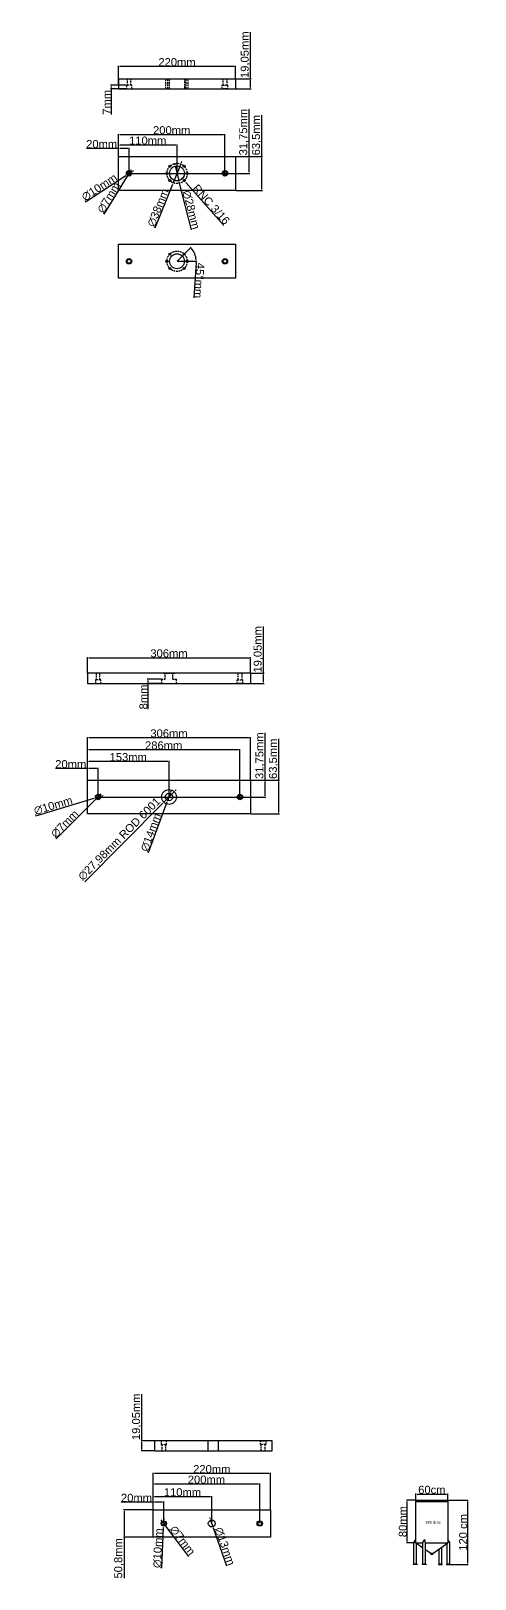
# Model space of a CAD drawing. Header units: centimetres. Extents: x -4347 to 28631, y 41590 to 109107.
# Drawn here: x 27798 to 28631, y 50974 to 53877 of the extents above; entities that cross this region are included whole.
import ezdxf

# ---------------------------------------------------------------- set-up
doc = ezdxf.new("R2010")
doc.units = ezdxf.units.CM
doc.header["$LTSCALE"] = 0.5
doc.linetypes.add('DASHED2', pattern=[9.525, 6.35, -3.175])
doc.styles.get("Standard").update_dxf_attribs({"font": 'arial.ttf'})
doc.dimstyles.new('ISO-25', dxfattribs={"dimtxt": 15, "dimasz": 2.5, "dimexe": 1.25, "dimexo": 0.625, "dimtad": 1, "dimtxsty": 'Standard', "dimcen": 2.5, "dimclrd": 1, "dimclre": 1, "dimadec": 0, "dimazin": 0, "dimtfac": 1, "dimtmove": 0, "dimatfit": 3, "dimfxl": 1, "dimarcsym": 0})

# ---------------------------------------------------------------- blocks, each defined once
blk = doc.blocks.new('*D299')
at = {"color": 1, "lineweight": -2, "transparency": 16777216}
for p, q in [((27961.8, 53787.8), (27961.8, 53811.1)), ((28179.3, 53809.8), (27964.3, 53809.8)), ((28181.8, 53787.8), (28181.8, 53811.1))]:
    blk.add_line(p, q, dxfattribs=at)
at = {"color": 1, "transparency": 16777216}
for points in [[(27964.3, 53810.2), (27964.3, 53809.4), (27961.8, 53809.8)], [(28179.3, 53810.2), (28179.3, 53809.4), (28181.8, 53809.8)]]:
    blk.add_solid(points, dxfattribs=at)
at = {"layer": 'Defpoints', "color": 0, "transparency": 16777216}
for p in [(27961.8, 53809.8), (27961.8, 53787.1), (28181.8, 53787.1)]:
    blk.add_point(p, dxfattribs=at)
at = {"color": 0, "transparency": 16777216, "insert": (28071.8, 53818.1), "char_height": 15, "attachment_point": 5}
blk.add_mtext('220mm', dxfattribs=at)
blk = doc.blocks.new('*D300')
at = {"color": 1, "lineweight": -2, "transparency": 16777216}
for p, q in [((28209.8, 53787.1), (28209.8, 53874.6)), ((28182.4, 53787.1), (28211, 53787.1)), ((28209.8, 53770.6), (28209.8, 53784.6)), ((28182.4, 53768.1), (28211, 53768.1))]:
    blk.add_line(p, q, dxfattribs=at)
at = {"color": 1, "transparency": 16777216}
for points in [[(28209.4, 53784.6), (28210.2, 53784.6), (28209.8, 53787.1)], [(28209.4, 53770.6), (28210.2, 53770.6), (28209.8, 53768.1)]]:
    blk.add_solid(points, dxfattribs=at)
at = {"layer": 'Defpoints', "color": 0, "transparency": 16777216}
for p in [(28181.8, 53787.1), (28209.8, 53787.1), (28181.8, 53768.1)]:
    blk.add_point(p, dxfattribs=at)
at = {"color": 0, "transparency": 16777216, "insert": (28200.1, 53832.1), "char_height": 15, "attachment_point": 5, "rotation": 90}
blk.add_mtext('19,05mm', dxfattribs=at)
blk = doc.blocks.new('*D301')
at = {"color": 1, "lineweight": -2, "transparency": 16777216}
for p, q in [((27976.2, 53775.1), (27947, 53775.1)), ((27976.2, 53768.1), (27947, 53768.1)), ((27948.3, 53772.6), (27948.3, 53770.6)), ((27948.3, 53768.1), (27948.3, 53720.1))]:
    blk.add_line(p, q, dxfattribs=at)
at = {"color": 1, "transparency": 16777216}
for points in [[(27947.8, 53772.6), (27948.7, 53772.6), (27948.3, 53775.1)], [(27947.8, 53770.6), (27948.7, 53770.6), (27948.3, 53768.1)]]:
    blk.add_solid(points, dxfattribs=at)
at = {"layer": 'Defpoints', "color": 0, "transparency": 16777216}
for p in [(27948.3, 53768.1), (27976.8, 53775.1), (27976.8, 53768.1)]:
    blk.add_point(p, dxfattribs=at)
at = {"color": 0, "transparency": 16777216, "insert": (27940.1, 53742.8), "char_height": 15, "attachment_point": 5, "rotation": 90}
blk.add_mtext('7mm', dxfattribs=at)
blk = doc.blocks.new('*D302')
at = {"color": 1, "lineweight": -2, "transparency": 16777216}
for p, q in [((27961.8, 53656.3), (27901.8, 53656.3)), ((27961.8, 53641.9), (27961.8, 53657.5)), ((27979.3, 53656.3), (27964.3, 53656.3)), ((27981.8, 53610.2), (27981.8, 53657.5))]:
    blk.add_line(p, q, dxfattribs=at)
at = {"color": 1, "transparency": 16777216}
for points in [[(27964.3, 53656.7), (27964.3, 53655.8), (27961.8, 53656.3)], [(27979.3, 53656.7), (27979.3, 53655.8), (27981.8, 53656.3)]]:
    blk.add_solid(points, dxfattribs=at)
at = {"layer": 'Defpoints', "color": 0, "transparency": 16777216}
for p in [(27961.8, 53656.3), (27961.8, 53641.3), (27981.8, 53609.5)]:
    blk.add_point(p, dxfattribs=at)
at = {"color": 0, "transparency": 16777216, "insert": (27930.5, 53664.5), "char_height": 15, "attachment_point": 5}
blk.add_mtext('20mm', dxfattribs=at)
blk = doc.blocks.new('*D303')
at = {"color": 1, "lineweight": -2, "transparency": 16777216}
for p, q in [((27961.8, 53641.9), (27961.8, 53664)), ((28069.3, 53662.8), (27964.3, 53662.8)), ((28071.8, 53610.2), (28071.8, 53664))]:
    blk.add_line(p, q, dxfattribs=at)
at = {"color": 1, "transparency": 16777216}
for points in [[(27964.3, 53663.2), (27964.3, 53662.4), (27961.8, 53662.8)], [(28069.3, 53663.2), (28069.3, 53662.4), (28071.8, 53662.8)]]:
    blk.add_solid(points, dxfattribs=at)
at = {"layer": 'Defpoints', "color": 0, "transparency": 16777216}
for p in [(27961.8, 53662.8), (27961.8, 53641.3), (28071.8, 53609.5)]:
    blk.add_point(p, dxfattribs=at)
at = {"color": 0, "transparency": 16777216, "insert": (28016.8, 53671.1), "char_height": 15, "attachment_point": 5}
blk.add_mtext('110mm', dxfattribs=at)
blk = doc.blocks.new('*D304')
at = {"color": 1, "lineweight": -2, "transparency": 16777216}
for p, q in [((27961.8, 53641.9), (27961.8, 53683.4)), ((28159.3, 53682.2), (27964.3, 53682.2)), ((28161.8, 53610.2), (28161.8, 53683.4))]:
    blk.add_line(p, q, dxfattribs=at)
at = {"color": 1, "transparency": 16777216}
for points in [[(27964.3, 53682.6), (27964.3, 53681.8), (27961.8, 53682.2)], [(28159.3, 53682.6), (28159.3, 53681.8), (28161.8, 53682.2)]]:
    blk.add_solid(points, dxfattribs=at)
at = {"layer": 'Defpoints', "color": 0, "transparency": 16777216}
for p in [(27961.8, 53682.2), (27961.8, 53641.3), (28161.8, 53609.5)]:
    blk.add_point(p, dxfattribs=at)
at = {"color": 0, "transparency": 16777216, "insert": (28061.8, 53690.5), "char_height": 15, "attachment_point": 5}
blk.add_mtext('200mm', dxfattribs=at)
blk = doc.blocks.new('*D305')
at = {"color": 1, "lineweight": -2, "transparency": 16777216}
for p, q in [((28206.9, 53641.3), (28206.9, 53730.2)), ((28182.4, 53641.3), (28208.2, 53641.3)), ((28206.9, 53612), (28206.9, 53638.8)), ((27982.4, 53609.5), (28208.2, 53609.5))]:
    blk.add_line(p, q, dxfattribs=at)
at = {"color": 1, "transparency": 16777216}
for points in [[(28206.5, 53638.8), (28207.3, 53638.8), (28206.9, 53641.3)], [(28206.5, 53612), (28207.3, 53612), (28206.9, 53609.5)]]:
    blk.add_solid(points, dxfattribs=at)
at = {"layer": 'Defpoints', "color": 0, "transparency": 16777216}
for p in [(28181.8, 53641.3), (28206.9, 53641.3), (27981.8, 53609.5)]:
    blk.add_point(p, dxfattribs=at)
at = {"color": 0, "transparency": 16777216, "insert": (28197.3, 53687), "char_height": 15, "attachment_point": 5, "rotation": 90}
blk.add_mtext('31,75mm', dxfattribs=at)
blk = doc.blocks.new('*D306')
at = {"color": 1, "lineweight": -2, "transparency": 16777216}
for p, q in [((28230.9, 53641.3), (28230.9, 53718.6)), ((28182.4, 53641.3), (28232.2, 53641.3)), ((28230.9, 53580.3), (28230.9, 53638.8)), ((28182.4, 53577.8), (28232.2, 53577.8))]:
    blk.add_line(p, q, dxfattribs=at)
at = {"color": 1, "transparency": 16777216}
for points in [[(28230.5, 53638.8), (28231.3, 53638.8), (28230.9, 53641.3)], [(28230.5, 53580.3), (28231.3, 53580.3), (28230.9, 53577.8)]]:
    blk.add_solid(points, dxfattribs=at)
at = {"layer": 'Defpoints', "color": 0, "transparency": 16777216}
for p in [(28181.8, 53641.3), (28230.9, 53641.3), (28181.8, 53577.8)]:
    blk.add_point(p, dxfattribs=at)
at = {"color": 0, "transparency": 16777216, "insert": (28221.3, 53681.2), "char_height": 15, "attachment_point": 5, "rotation": 90}
blk.add_mtext('63,5mm', dxfattribs=at)
blk = doc.blocks.new('*D307')
at = {"color": 1, "lineweight": -2, "transparency": 16777216}
for p, q in [((27900.1, 53556), (27975.5, 53605.4)), ((27986, 53612.3), (27977.6, 53606.8)), ((27988.1, 53613.6), (27990.2, 53615))]:
    blk.add_line(p, q, dxfattribs=at)
at = {"color": 1, "transparency": 16777216}
for points in [[(27975.3, 53605.8), (27975.8, 53605.1), (27977.6, 53606.8)], [(27987.8, 53614), (27988.3, 53613.3), (27986, 53612.3)]]:
    blk.add_solid(points, dxfattribs=at)
at = {"layer": 'Defpoints', "color": 0, "transparency": 16777216}
for p in [(27977.6, 53606.8), (27986, 53612.3)]:
    blk.add_point(p, dxfattribs=at)
at = {"color": 0, "transparency": 16777216, "insert": (27926.1, 53583.5), "char_height": 15, "attachment_point": 5, "rotation": 33.209}
blk.add_mtext('∅10mm', dxfattribs=at)
blk = doc.blocks.new('*D308')
at = {"color": 1, "lineweight": -2, "transparency": 16777216}
for p, q in [((27935.1, 53533.3), (27978.7, 53604.4)), ((27983.6, 53612.5), (27980, 53606.6)), ((27984.9, 53614.7), (27986.2, 53616.8))]:
    blk.add_line(p, q, dxfattribs=at)
at = {"color": 1, "transparency": 16777216}
for points in [[(27978.3, 53604.6), (27979, 53604.2), (27980, 53606.6)], [(27984.6, 53614.9), (27985.3, 53614.4), (27983.6, 53612.5)]]:
    blk.add_solid(points, dxfattribs=at)
at = {"layer": 'Defpoints', "color": 0, "transparency": 16777216}
for p in [(27980, 53606.6), (27983.6, 53612.5)]:
    blk.add_point(p, dxfattribs=at)
at = {"color": 0, "transparency": 16777216, "insert": (27943.9, 53564.3), "char_height": 15, "attachment_point": 5, "rotation": 58.5088}
blk.add_mtext('∅7mm', dxfattribs=at)
blk = doc.blocks.new('*D309')
at = {"color": 1, "lineweight": -2, "transparency": 16777216}
for p, q in [((28067.7, 53625.5), (28067, 53627.9)), ((28068.3, 53623.1), (28075.3, 53596)), ((28099.2, 53503.6), (28075.9, 53593.6))]:
    blk.add_line(p, q, dxfattribs=at)
at = {"color": 1, "transparency": 16777216}
for points in [[(28068.1, 53625.6), (28067.3, 53625.4), (28068.3, 53623.1)], [(28076.3, 53593.7), (28075.5, 53593.5), (28075.3, 53596)]]:
    blk.add_solid(points, dxfattribs=at)
at = {"layer": 'Defpoints', "color": 0, "transparency": 16777216}
for p in [(28068.3, 53623.1), (28075.3, 53596)]:
    blk.add_point(p, dxfattribs=at)
at = {"color": 0, "transparency": 16777216, "insert": (28098.4, 53541.4), "char_height": 15, "attachment_point": 5, "rotation": 284.5217}
blk.add_mtext('∅28mm', dxfattribs=at)
blk = doc.blocks.new('*D310')
at = {"color": 1, "lineweight": -2, "transparency": 16777216}
for p, q in [((28079.9, 53629.5), (28080.8, 53631.8)), ((28078.9, 53627.1), (28064.7, 53591.9)), ((28030.6, 53507.7), (28063.7, 53589.6))]:
    blk.add_line(p, q, dxfattribs=at)
at = {"color": 1, "transparency": 16777216}
for points in [[(28079.5, 53629.6), (28080.3, 53629.3), (28078.9, 53627.1)], [(28063.3, 53589.8), (28064.1, 53589.5), (28064.7, 53591.9)]]:
    blk.add_solid(points, dxfattribs=at)
at = {"layer": 'Defpoints', "color": 0, "transparency": 16777216}
for p in [(28078.9, 53627.1), (28064.7, 53591.9)]:
    blk.add_point(p, dxfattribs=at)
at = {"color": 0, "transparency": 16777216, "insert": (28036.3, 53545), "char_height": 15, "attachment_point": 5, "rotation": 67.965}
blk.add_mtext('∅38mm', dxfattribs=at)
blk = doc.blocks.new('*D311')
at = {"color": 1, "lineweight": -2, "transparency": 16777216}
for p, q in [((28082.2, 53599.5), (28080.6, 53601.3)), ((28083.9, 53597.6), (28086.6, 53594.6)), ((28159.8, 53511.9), (28088.2, 53592.7))]:
    blk.add_line(p, q, dxfattribs=at)
at = {"color": 1, "transparency": 16777216}
for points in [[(28082.6, 53599.7), (28081.9, 53599.2), (28083.9, 53597.6)], [(28088.5, 53593), (28087.9, 53592.5), (28086.6, 53594.6)]]:
    blk.add_solid(points, dxfattribs=at)
at = {"layer": 'Defpoints', "color": 0, "transparency": 16777216}
for p in [(28083.9, 53597.6), (28086.6, 53594.6)]:
    blk.add_point(p, dxfattribs=at)
at = {"color": 0, "transparency": 16777216, "insert": (28136, 53551.4), "char_height": 15, "attachment_point": 5, "rotation": 311.5565}
blk.add_mtext('RNC 3/16', dxfattribs=at)
blk = doc.blocks.new('*D312')
at = {"color": 1, "lineweight": -2, "transparency": 16777216}
for p, q in [((28085.7, 53458.7), (28098.1, 53471.2)), ((28091.4, 53444.9), (28109, 53444.9)), ((28107.7, 53442.4), (28103.1, 53376.3))]:
    blk.add_line(p, q, dxfattribs=at)
for start, end in [(3.981, 41.019), (356.019, 360)]:
    blk.add_arc((28071.8, 53444.9), 36, start, end, dxfattribs=at)
at = {"color": 1, "transparency": 16777216}
for points in [[(28098.6, 53468.2), (28099.3, 53468.8), (28097.2, 53470.3)], [(28108.1, 53447.4), (28107.3, 53447.4), (28107.8, 53444.9)]]:
    blk.add_solid(points, dxfattribs=at)
at = {"layer": 'Defpoints', "color": 0, "transparency": 16777216}
for p in [(28085.2, 53458.3), (28103, 53462.9), (28071.8, 53444.9), (28071.8, 53444.9), (28090.8, 53444.9)]:
    blk.add_point(p, dxfattribs=at)
at = {"color": 0, "transparency": 16777216, "insert": (28113.6, 53408.8), "char_height": 15, "attachment_point": 5, "rotation": 266.019}
blk.add_mtext('45°mm', dxfattribs=at)
blk = doc.blocks.new('*D313')
at = {"color": 1, "lineweight": -2, "transparency": 16777216}
for p, q in [((27903.8, 52673), (27903.8, 52702.8)), ((27906.3, 52701.5), (28207.3, 52701.5)), ((28209.8, 52673), (28209.8, 52702.8))]:
    blk.add_line(p, q, dxfattribs=at)
at = {"color": 1, "transparency": 16777216}
for points in [[(27906.3, 52701.9), (27906.3, 52701.1), (27903.8, 52701.5)], [(28207.3, 52701.9), (28207.3, 52701.1), (28209.8, 52701.5)]]:
    blk.add_solid(points, dxfattribs=at)
at = {"layer": 'Defpoints', "color": 0, "transparency": 16777216}
for p in [(28209.8, 52701.5), (27903.8, 52672.4), (28209.8, 52672.4)]:
    blk.add_point(p, dxfattribs=at)
at = {"color": 0, "transparency": 16777216, "insert": (28056.8, 52709.8), "char_height": 15, "attachment_point": 5}
blk.add_mtext('306mm', dxfattribs=at)
blk = doc.blocks.new('*D314')
at = {"color": 1, "lineweight": -2, "transparency": 16777216}
for p, q in [((28234.1, 52672.4), (28234.1, 52759.9)), ((28210.4, 52672.4), (28235.3, 52672.4)), ((28210.4, 52653.3), (28235.3, 52653.3)), ((28234.1, 52655.8), (28234.1, 52669.9))]:
    blk.add_line(p, q, dxfattribs=at)
at = {"color": 1, "transparency": 16777216}
for points in [[(28233.7, 52669.9), (28234.5, 52669.9), (28234.1, 52672.4)], [(28233.7, 52655.8), (28234.5, 52655.8), (28234.1, 52653.3)]]:
    blk.add_solid(points, dxfattribs=at)
at = {"layer": 'Defpoints', "color": 0, "transparency": 16777216}
for p in [(28209.8, 52672.4), (28209.8, 52653.3), (28234.1, 52672.4)]:
    blk.add_point(p, dxfattribs=at)
at = {"color": 0, "transparency": 16777216, "insert": (28224.4, 52717.4), "char_height": 15, "attachment_point": 5, "rotation": 90}
blk.add_mtext('19,05mm', dxfattribs=at)
blk = doc.blocks.new('*D315')
at = {"color": 1, "lineweight": -2, "transparency": 16777216}
for p, q in [((27903.8, 52493.8), (27843.8, 52493.8)), ((27903.8, 52472.9), (27903.8, 52495.1)), ((27921.3, 52493.8), (27906.3, 52493.8)), ((27923.8, 52441.2), (27923.8, 52495.1))]:
    blk.add_line(p, q, dxfattribs=at)
at = {"color": 1, "transparency": 16777216}
for points in [[(27906.3, 52494.3), (27906.3, 52493.4), (27903.8, 52493.8)], [(27921.3, 52494.3), (27921.3, 52493.4), (27923.8, 52493.8)]]:
    blk.add_solid(points, dxfattribs=at)
at = {"layer": 'Defpoints', "color": 0, "transparency": 16777216}
for p in [(27903.8, 52493.8), (27903.8, 52472.3), (27923.8, 52440.5)]:
    blk.add_point(p, dxfattribs=at)
at = {"color": 0, "transparency": 16777216, "insert": (27872.5, 52502.1), "char_height": 15, "attachment_point": 5}
blk.add_mtext('20mm', dxfattribs=at)
blk = doc.blocks.new('*D316')
at = {"color": 1, "lineweight": -2, "transparency": 16777216}
for p, q in [((27903.8, 52472.9), (27903.8, 52508.3)), ((28054.3, 52507), (27906.3, 52507)), ((28056.8, 52441.2), (28056.8, 52508.3))]:
    blk.add_line(p, q, dxfattribs=at)
at = {"color": 1, "transparency": 16777216}
for points in [[(27906.3, 52507.4), (27906.3, 52506.6), (27903.8, 52507)], [(28054.3, 52507.4), (28054.3, 52506.6), (28056.8, 52507)]]:
    blk.add_solid(points, dxfattribs=at)
at = {"layer": 'Defpoints', "color": 0, "transparency": 16777216}
for p in [(27903.8, 52507), (27903.8, 52472.3), (28056.8, 52440.5)]:
    blk.add_point(p, dxfattribs=at)
at = {"color": 0, "transparency": 16777216, "insert": (27980.3, 52515.3), "char_height": 15, "attachment_point": 5}
blk.add_mtext('153mm', dxfattribs=at)
blk = doc.blocks.new('*D317')
at = {"color": 1, "lineweight": -2, "transparency": 16777216}
for p, q in [((27903.8, 52472.9), (27903.8, 52530.2)), ((28187.3, 52528.9), (27906.3, 52528.9)), ((28189.8, 52441.2), (28189.8, 52530.2))]:
    blk.add_line(p, q, dxfattribs=at)
at = {"color": 1, "transparency": 16777216}
for points in [[(27906.3, 52529.4), (27906.3, 52528.5), (27903.8, 52528.9)], [(28187.3, 52529.4), (28187.3, 52528.5), (28189.8, 52528.9)]]:
    blk.add_solid(points, dxfattribs=at)
at = {"layer": 'Defpoints', "color": 0, "transparency": 16777216}
for p in [(27903.8, 52528.9), (27903.8, 52472.3), (28189.8, 52440.5)]:
    blk.add_point(p, dxfattribs=at)
at = {"color": 0, "transparency": 16777216, "insert": (28046.8, 52537.2), "char_height": 15, "attachment_point": 5}
blk.add_mtext('286mm', dxfattribs=at)
blk = doc.blocks.new('*D318')
at = {"color": 1, "lineweight": -2, "transparency": 16777216}
for p, q in [((27903.8, 52472.9), (27903.8, 52552.6)), ((28207.3, 52551.4), (27906.3, 52551.4)), ((28209.8, 52472.9), (28209.8, 52552.6))]:
    blk.add_line(p, q, dxfattribs=at)
at = {"color": 1, "transparency": 16777216}
for points in [[(27906.3, 52551.8), (27906.3, 52551), (27903.8, 52551.4)], [(28207.3, 52551.8), (28207.3, 52551), (28209.8, 52551.4)]]:
    blk.add_solid(points, dxfattribs=at)
at = {"layer": 'Defpoints', "color": 0, "transparency": 16777216}
for p in [(27903.8, 52551.4), (27903.8, 52472.3), (28209.8, 52472.3)]:
    blk.add_point(p, dxfattribs=at)
at = {"color": 0, "transparency": 16777216, "insert": (28056.8, 52559.7), "char_height": 15, "attachment_point": 5}
blk.add_mtext('306mm', dxfattribs=at)
blk = doc.blocks.new('*D319')
at = {"color": 1, "lineweight": -2, "transparency": 16777216}
for p, q in [((28237.4, 52472.3), (28237.4, 52561.1)), ((28210.4, 52472.3), (28238.6, 52472.3)), ((28237.4, 52443), (28237.4, 52469.8)), ((27924.4, 52440.5), (28238.6, 52440.5))]:
    blk.add_line(p, q, dxfattribs=at)
at = {"color": 1, "transparency": 16777216}
for points in [[(28237, 52469.8), (28237.8, 52469.8), (28237.4, 52472.3)], [(28237, 52443), (28237.8, 52443), (28237.4, 52440.5)]]:
    blk.add_solid(points, dxfattribs=at)
at = {"layer": 'Defpoints', "color": 0, "transparency": 16777216}
for p in [(28209.8, 52472.3), (28237.4, 52472.3), (27923.8, 52440.5)]:
    blk.add_point(p, dxfattribs=at)
at = {"color": 0, "transparency": 16777216, "insert": (28227.7, 52518), "char_height": 15, "attachment_point": 5, "rotation": 90}
blk.add_mtext('31,75mm', dxfattribs=at)
blk = doc.blocks.new('*D320')
at = {"color": 1, "lineweight": -2, "transparency": 16777216}
for p, q in [((28262.8, 52472.3), (28262.8, 52549.6)), ((28210.4, 52472.3), (28264, 52472.3)), ((28262.8, 52411.3), (28262.8, 52469.8)), ((28210.4, 52408.8), (28264, 52408.8))]:
    blk.add_line(p, q, dxfattribs=at)
at = {"color": 1, "transparency": 16777216}
for points in [[(28262.4, 52469.8), (28263.2, 52469.8), (28262.8, 52472.3)], [(28262.4, 52411.3), (28263.2, 52411.3), (28262.8, 52408.8)]]:
    blk.add_solid(points, dxfattribs=at)
at = {"layer": 'Defpoints', "color": 0, "transparency": 16777216}
for p in [(28209.8, 52472.3), (28262.8, 52472.3), (28209.8, 52408.8)]:
    blk.add_point(p, dxfattribs=at)
at = {"color": 0, "transparency": 16777216, "insert": (28253.1, 52512.2), "char_height": 15, "attachment_point": 5, "rotation": 90}
blk.add_mtext('63,5mm', dxfattribs=at)
blk = doc.blocks.new('*D321')
at = {"color": 1, "lineweight": -2, "transparency": 16777216}
for p, q in [((27926.3, 52443), (27921.3, 52438)), ((27928, 52444.8), (27929.8, 52446.5)), ((27845.4, 52362), (27919.5, 52436.3))]:
    blk.add_line(p, q, dxfattribs=at)
at = {"color": 1, "transparency": 16777216}
for points in [[(27927.7, 52445.1), (27928.3, 52444.5), (27926.3, 52443)], [(27919.2, 52436.6), (27919.8, 52436), (27921.3, 52438)]]:
    blk.add_solid(points, dxfattribs=at)
at = {"layer": 'Defpoints', "color": 0, "transparency": 16777216}
for p in [(27926.3, 52443), (27921.3, 52438)]:
    blk.add_point(p, dxfattribs=at)
at = {"color": 0, "transparency": 16777216, "insert": (27861.1, 52390.1), "char_height": 15, "attachment_point": 5, "rotation": 45.0421}
blk.add_mtext('∅7mm', dxfattribs=at)
blk = doc.blocks.new('*D322')
at = {"color": 1, "lineweight": -2, "transparency": 16777216}
for p, q in [((28066.6, 52450.4), (28046.9, 52430.6)), ((28068.4, 52452.2), (28070.2, 52454)), ((27898.8, 52281.7), (28045.2, 52428.8))]:
    blk.add_line(p, q, dxfattribs=at)
at = {"color": 1, "transparency": 16777216}
for points in [[(28068.1, 52452.5), (28068.7, 52451.9), (28066.6, 52450.4)], [(28044.9, 52429.1), (28045.4, 52428.5), (28046.9, 52430.6)]]:
    blk.add_solid(points, dxfattribs=at)
at = {"layer": 'Defpoints', "color": 0, "transparency": 16777216}
for p in [(28066.6, 52450.4), (28046.9, 52430.6)]:
    blk.add_point(p, dxfattribs=at)
at = {"color": 0, "transparency": 16777216, "insert": (27964.1, 52361.3), "char_height": 15, "attachment_point": 5, "rotation": 45.1681}
blk.add_mtext('∅27,98mm ROD 6001', dxfattribs=at)
blk = doc.blocks.new('*D323')
at = {"color": 1, "lineweight": -2, "transparency": 16777216}
for p, q in [((28059.2, 52447.1), (28054.3, 52434)), ((28060.1, 52449.4), (28061, 52451.8)), ((28018.2, 52336.7), (28053.5, 52431.6))]:
    blk.add_line(p, q, dxfattribs=at)
at = {"color": 1, "transparency": 16777216}
for points in [[(28059.7, 52449.6), (28060.5, 52449.3), (28059.2, 52447.1)], [(28053.1, 52431.8), (28053.9, 52431.5), (28054.3, 52434)]]:
    blk.add_solid(points, dxfattribs=at)
at = {"layer": 'Defpoints', "color": 0, "transparency": 16777216}
for p in [(28059.2, 52447.1), (28054.3, 52434)]:
    blk.add_point(p, dxfattribs=at)
at = {"color": 0, "transparency": 16777216, "insert": (28022.9, 52374.2), "char_height": 15, "attachment_point": 5, "rotation": 69.6324}
blk.add_mtext('∅14mm', dxfattribs=at)
blk = doc.blocks.new('*D324')
at = {"color": 1, "lineweight": -2, "transparency": 16777216}
for p, q in [((27928.6, 52442), (27919, 52439.1)), ((27931, 52442.7), (27933.4, 52443.4)), ((27806.7, 52405.5), (27916.6, 52438.4))]:
    blk.add_line(p, q, dxfattribs=at)
at = {"color": 1, "transparency": 16777216}
for points in [[(27930.8, 52443.1), (27931.1, 52442.3), (27928.6, 52442)], [(27916.5, 52438.8), (27916.7, 52438), (27919, 52439.1)]]:
    blk.add_solid(points, dxfattribs=at)
at = {"layer": 'Defpoints', "color": 0, "transparency": 16777216}
for p in [(27928.6, 52442), (27919, 52439.1)]:
    blk.add_point(p, dxfattribs=at)
at = {"color": 0, "transparency": 16777216, "insert": (27839.5, 52424.4), "char_height": 15, "attachment_point": 5, "rotation": 16.6364}
blk.add_mtext('∅10mm', dxfattribs=at)
blk = doc.blocks.new('*D325')
at = {"color": 1, "lineweight": -2, "transparency": 16777216}
for p, q in [((28042.2, 52661.3), (28015.9, 52661.3)), ((28042.2, 52653.3), (28015.9, 52653.3)), ((28017.1, 52658.8), (28017.1, 52655.8)), ((28017.1, 52653.3), (28017.1, 52605.2))]:
    blk.add_line(p, q, dxfattribs=at)
at = {"color": 1, "transparency": 16777216}
for points in [[(28016.7, 52658.8), (28017.6, 52658.8), (28017.1, 52661.3)], [(28016.7, 52655.8), (28017.6, 52655.8), (28017.1, 52653.3)]]:
    blk.add_solid(points, dxfattribs=at)
at = {"layer": 'Defpoints', "color": 0, "transparency": 16777216}
for p in [(28017.1, 52653.3), (28042.8, 52661.3), (28042.8, 52653.3)]:
    blk.add_point(p, dxfattribs=at)
at = {"color": 0, "transparency": 16777216, "insert": (28008.9, 52628), "char_height": 15, "attachment_point": 5, "rotation": 90}
blk.add_mtext('8mm', dxfattribs=at)
blk = doc.blocks.new('*D388')
at = {"color": 1, "lineweight": -2, "transparency": 16777216}
for p, q in [((28006, 51233.8), (28006, 51321.2)), ((28029.5, 51233.8), (28004.7, 51233.8)), ((28006, 51217.2), (28006, 51231.3)), ((28029.5, 51214.7), (28004.7, 51214.7))]:
    blk.add_line(p, q, dxfattribs=at)
at = {"color": 1, "transparency": 16777216}
for points in [[(28005.6, 51231.3), (28006.4, 51231.3), (28006, 51233.8)], [(28005.6, 51217.2), (28006.4, 51217.2), (28006, 51214.7)]]:
    blk.add_solid(points, dxfattribs=at)
at = {"layer": 'Defpoints', "color": 0, "transparency": 16777216}
for p in [(28006, 51233.8), (28030.1, 51233.8), (28030.1, 51214.7)]:
    blk.add_point(p, dxfattribs=at)
at = {"color": 0, "transparency": 16777216, "insert": (27996.3, 51278.7), "char_height": 15, "attachment_point": 5, "rotation": 90}
blk.add_mtext('19,05mm', dxfattribs=at)
blk = doc.blocks.new('*D389')
at = {"color": 1, "lineweight": -2, "transparency": 16777216}
for p, q in [((28026.4, 51104), (27971.3, 51104)), ((27972.6, 51101.5), (27972.6, 51055.7)), ((28026.4, 51053.2), (27971.3, 51053.2)), ((27972.6, 51053.2), (27972.6, 50976))]:
    blk.add_line(p, q, dxfattribs=at)
at = {"color": 1, "transparency": 16777216}
for points in [[(27972.1, 51101.5), (27973, 51101.5), (27972.6, 51104)], [(27972.1, 51055.7), (27973, 51055.7), (27972.6, 51053.2)]]:
    blk.add_solid(points, dxfattribs=at)
at = {"layer": 'Defpoints', "color": 0, "transparency": 16777216}
for p in [(28027, 51104), (27972.6, 51053.2), (28027, 51053.2)]:
    blk.add_point(p, dxfattribs=at)
at = {"color": 0, "transparency": 16777216, "insert": (27962.9, 51013.3), "char_height": 15, "attachment_point": 5, "rotation": 90}
blk.add_mtext('50,8mm', dxfattribs=at)
blk = doc.blocks.new('*D390')
at = {"color": 1, "lineweight": -2, "transparency": 16777216}
for p, q in [((28027, 51118.4), (27967, 51118.4)), ((28027, 51104.6), (28027, 51119.7)), ((28044.5, 51118.4), (28029.5, 51118.4)), ((28047, 51079.2), (28047, 51119.7))]:
    blk.add_line(p, q, dxfattribs=at)
at = {"color": 1, "transparency": 16777216}
for points in [[(28029.5, 51118.8), (28029.5, 51118), (28027, 51118.4)], [(28044.5, 51118.8), (28044.5, 51118), (28047, 51118.4)]]:
    blk.add_solid(points, dxfattribs=at)
at = {"layer": 'Defpoints', "color": 0, "transparency": 16777216}
for p in [(28027, 51118.4), (28027, 51104), (28047, 51078.6)]:
    blk.add_point(p, dxfattribs=at)
at = {"color": 0, "transparency": 16777216, "insert": (27995.8, 51126.7), "char_height": 15, "attachment_point": 5}
blk.add_mtext('20mm', dxfattribs=at)
blk = doc.blocks.new('*D391')
at = {"color": 1, "lineweight": -2, "transparency": 16777216}
for p, q in [((28027, 51104.6), (28027, 51130.1)), ((28134.5, 51128.8), (28029.5, 51128.8)), ((28137, 51079.2), (28137, 51130.1))]:
    blk.add_line(p, q, dxfattribs=at)
at = {"color": 1, "transparency": 16777216}
for points in [[(28029.5, 51129.2), (28029.5, 51128.4), (28027, 51128.8)], [(28134.5, 51129.2), (28134.5, 51128.4), (28137, 51128.8)]]:
    blk.add_solid(points, dxfattribs=at)
at = {"layer": 'Defpoints', "color": 0, "transparency": 16777216}
for p in [(28027, 51128.8), (28027, 51104), (28137, 51078.6)]:
    blk.add_point(p, dxfattribs=at)
at = {"color": 0, "transparency": 16777216, "insert": (28082, 51137.1), "char_height": 15, "attachment_point": 5}
blk.add_mtext('110mm', dxfattribs=at)
blk = doc.blocks.new('*D392')
at = {"color": 1, "lineweight": -2, "transparency": 16777216}
for p, q in [((28027, 51104.6), (28027, 51153.7)), ((28224.5, 51152.5), (28029.5, 51152.5)), ((28227, 51079.2), (28227, 51153.7))]:
    blk.add_line(p, q, dxfattribs=at)
at = {"color": 1, "transparency": 16777216}
for points in [[(28029.5, 51152.9), (28029.5, 51152.1), (28027, 51152.5)], [(28224.5, 51152.9), (28224.5, 51152.1), (28227, 51152.5)]]:
    blk.add_solid(points, dxfattribs=at)
at = {"layer": 'Defpoints', "color": 0, "transparency": 16777216}
for p in [(28027, 51152.5), (28027, 51104), (28227, 51078.6)]:
    blk.add_point(p, dxfattribs=at)
at = {"color": 0, "transparency": 16777216, "insert": (28127, 51160.8), "char_height": 15, "attachment_point": 5}
blk.add_mtext('200mm', dxfattribs=at)
blk = doc.blocks.new('*D393')
at = {"color": 1, "lineweight": -2, "transparency": 16777216}
for p, q in [((28027, 51104.6), (28027, 51173.4)), ((28244.5, 51172.2), (28029.5, 51172.2)), ((28247, 51104.6), (28247, 51173.4))]:
    blk.add_line(p, q, dxfattribs=at)
at = {"color": 1, "transparency": 16777216}
for points in [[(28029.5, 51172.6), (28029.5, 51171.8), (28027, 51172.2)], [(28244.5, 51172.6), (28244.5, 51171.8), (28247, 51172.2)]]:
    blk.add_solid(points, dxfattribs=at)
at = {"layer": 'Defpoints', "color": 0, "transparency": 16777216}
for p in [(28027, 51172.2), (28027, 51104), (28247, 51104)]:
    blk.add_point(p, dxfattribs=at)
at = {"color": 0, "transparency": 16777216, "insert": (28137, 51180.5), "char_height": 15, "attachment_point": 5}
blk.add_mtext('220mm', dxfattribs=at)
blk = doc.blocks.new('*D394')
at = {"color": 1, "lineweight": -2, "transparency": 16777216}
for p, q in [((28043.4, 51083.4), (28041.9, 51085.4)), ((28044.9, 51081.4), (28049.1, 51075.8)), ((28093.7, 51016.9), (28050.7, 51073.8))]:
    blk.add_line(p, q, dxfattribs=at)
at = {"color": 1, "transparency": 16777216}
for points in [[(28043.7, 51083.6), (28043.1, 51083.1), (28044.9, 51081.4)], [(28051, 51074), (28050.3, 51073.5), (28049.1, 51075.8)]]:
    blk.add_solid(points, dxfattribs=at)
at = {"layer": 'Defpoints', "color": 0, "transparency": 16777216}
for p in [(28044.9, 51081.4), (28049.1, 51075.8)]:
    blk.add_point(p, dxfattribs=at)
at = {"color": 0, "transparency": 16777216, "insert": (28082, 51046.8), "char_height": 15, "attachment_point": 5, "rotation": 307.12}
blk.add_mtext('∅7mm', dxfattribs=at)
blk = doc.blocks.new('*D395')
at = {"color": 1, "lineweight": -2, "transparency": 16777216}
for p, q in [((28047.3, 51083.6), (28046.8, 51073.6)), ((28047.4, 51086.1), (28047.5, 51088.6)), ((28043.1, 50995.1), (28046.7, 51071.1))]:
    blk.add_line(p, q, dxfattribs=at)
at = {"color": 1, "transparency": 16777216}
for points in [[(28047, 51086.1), (28047.8, 51086.1), (28047.3, 51083.6)], [(28046.3, 51071.1), (28047.1, 51071.1), (28046.8, 51073.6)]]:
    blk.add_solid(points, dxfattribs=at)
at = {"layer": 'Defpoints', "color": 0, "transparency": 16777216}
for p in [(28047.3, 51083.6), (28046.8, 51073.6)]:
    blk.add_point(p, dxfattribs=at)
at = {"color": 0, "transparency": 16777216, "insert": (28036.1, 51032.3), "char_height": 15, "attachment_point": 5, "rotation": 87.2863}
blk.add_mtext('∅10mm', dxfattribs=at)
blk = doc.blocks.new('*D396')
at = {"color": 1, "lineweight": -2, "transparency": 16777216}
for p, q in [((28134, 51087.1), (28133.2, 51089.4)), ((28134.9, 51084.7), (28139.2, 51072.4)), ((28165.3, 50998.4), (28140, 51070.1))]:
    blk.add_line(p, q, dxfattribs=at)
at = {"color": 1, "transparency": 16777216}
for points in [[(28134.4, 51087.2), (28133.6, 51086.9), (28134.9, 51084.7)], [(28140.4, 51070.2), (28139.6, 51070), (28139.2, 51072.4)]]:
    blk.add_solid(points, dxfattribs=at)
at = {"layer": 'Defpoints', "color": 0, "transparency": 16777216}
for p in [(28134.9, 51084.7), (28139.2, 51072.4)]:
    blk.add_point(p, dxfattribs=at)
at = {"color": 0, "transparency": 16777216, "insert": (28161.3, 51035.9), "char_height": 15, "attachment_point": 5, "rotation": 289.4379}
blk.add_mtext('∅13mm', dxfattribs=at)
blk = doc.blocks.new('*D408')
at = {"color": 1, "lineweight": -2, "transparency": 16777216}
for p, q in [((28519.8, 51122.7), (28519.8, 51134.6)), ((28522.3, 51133.4), (28577.3, 51133.4)), ((28579.8, 51122.7), (28579.8, 51134.6))]:
    blk.add_line(p, q, dxfattribs=at)
at = {"color": 1, "transparency": 16777216}
for points in [[(28522.3, 51133.8), (28522.3, 51133), (28519.8, 51133.4)], [(28577.3, 51133.8), (28577.3, 51133), (28579.8, 51133.4)]]:
    blk.add_solid(points, dxfattribs=at)
at = {"layer": 'Defpoints', "color": 0, "transparency": 16777216}
for p in [(28519.8, 51122.1), (28579.8, 51133.4), (28579.8, 51122.1)]:
    blk.add_point(p, dxfattribs=at)
at = {"color": 0, "transparency": 16777216, "insert": (28549.8, 51141.7), "char_height": 15, "attachment_point": 5}
blk.add_mtext('60cm', dxfattribs=at)
blk = doc.blocks.new('*D409')
at = {"color": 1, "lineweight": -2, "transparency": 16777216}
for p, q in [((28580.4, 51122.1), (28618, 51122.1)), ((28616.8, 51119.6), (28616.8, 51004.1)), ((28584.9, 51001.6), (28618, 51001.6))]:
    blk.add_line(p, q, dxfattribs=at)
at = {"color": 1, "transparency": 16777216}
for points in [[(28616.3, 51119.6), (28617.2, 51119.6), (28616.8, 51122.1)], [(28616.3, 51004.1), (28617.2, 51004.1), (28616.8, 51001.6)]]:
    blk.add_solid(points, dxfattribs=at)
at = {"layer": 'Defpoints', "color": 0, "transparency": 16777216}
for p in [(28579.8, 51122.1), (28584.3, 51001.6), (28616.8, 51001.6)]:
    blk.add_point(p, dxfattribs=at)
at = {"color": 0, "transparency": 16777216, "insert": (28608.5, 51061.9), "char_height": 15, "attachment_point": 5, "rotation": 90}
blk.add_mtext('120 cm', dxfattribs=at)
blk = doc.blocks.new('*D410')
at = {"color": 1, "lineweight": -2, "transparency": 16777216}
for p, q in [((28519.1, 51122.1), (28502.4, 51122.1)), ((28503.6, 51044.6), (28503.6, 51119.6)), ((28519.1, 51042.1), (28502.4, 51042.1))]:
    blk.add_line(p, q, dxfattribs=at)
at = {"color": 1, "transparency": 16777216}
for points in [[(28503.2, 51119.6), (28504, 51119.6), (28503.6, 51122.1)], [(28503.2, 51044.6), (28504, 51044.6), (28503.6, 51042.1)]]:
    blk.add_solid(points, dxfattribs=at)
at = {"layer": 'Defpoints', "color": 0, "transparency": 16777216}
for p in [(28503.6, 51122.1), (28519.8, 51122.1), (28519.8, 51042.1)]:
    blk.add_point(p, dxfattribs=at)
at = {"color": 0, "transparency": 16777216, "insert": (28495.3, 51082.1), "char_height": 15, "attachment_point": 5, "rotation": 90}
blk.add_mtext('80mm', dxfattribs=at)

msp = doc.modelspace()

# ---------------------------------------------------------------- linework, layer by layer
for p, q in [((27961.799, 53774.43), (27961.799, 53787.13)), ((27961.799, 53787.13), (28181.799, 53787.13)), ((27961.799, 53787.13), (27961.799, 53768.08)), ((28181.799, 53787.13), (28181.799, 53768.08)), ((27961.799, 53768.08), (28181.799, 53768.08)), ((27961.799, 53641.288), (28181.799, 53641.288)), ((27961.799, 53577.788), (27961.799, 53641.288)), ((28181.799, 53641.288), (28181.799, 53577.788)), ((28181.799, 53577.788), (27961.799, 53577.788)), ((27961.799, 53476.621), (28181.799, 53476.621)), ((27961.799, 53413.121), (27961.799, 53476.621)), ((28071.799, 53444.871), (28085.234, 53458.306)), ((28085.234, 53458.306), (28071.799, 53444.871)), ((28181.799, 53476.621), (28181.799, 53413.121)), ((28071.799, 53444.871), (28090.799, 53444.871)), ((28181.799, 53413.121), (27961.799, 53413.121)), ((28209.777, 52672.387), (27903.777, 52672.387)), ((27903.777, 52672.387), (27903.777, 52653.337)), ((27903.777, 52653.337), (28209.777, 52653.337)), ((27914.252, 52653.337), (27933.302, 52653.337)), ((28209.777, 52672.387), (28209.777, 52653.337)), ((27903.777, 52472.276), (28209.777, 52472.276)), ((27903.777, 52408.776), (27903.777, 52472.276)), ((28209.777, 52472.276), (28209.777, 52408.776)), ((28209.777, 52408.776), (27903.777, 52408.776)), ((28250.106, 51233.759), (28030.106, 51233.759)), ((28030.106, 51214.709), (28030.106, 51233.759)), ((28130.534, 51214.709), (28130.534, 51233.759)), ((28149.678, 51214.709), (28149.678, 51233.759)), ((28250.106, 51214.709), (28250.106, 51233.759)), ((28030.106, 51214.709), (28250.106, 51214.709)), ((28519.771, 51122.11), (28579.771, 51122.11)), ((28519.771, 51042.11), (28519.771, 51122.11)), ((28519.771, 51122.11), (28519.771, 51120.11)), ((28519.771, 51120.11), (28579.771, 51120.11)), ((28579.771, 51122.11), (28579.771, 51042.11)), ((28027.034, 51103.979), (28247.034, 51103.979)), ((28027.034, 51053.179), (28027.034, 51103.979)), ((28247.034, 51103.979), (28247.034, 51053.179)), ((28247.034, 51053.179), (28027.034, 51053.179)), ((28516.271, 51042.787), (28519.771, 51048.849)), ((28533.164, 51042.787), (28536.664, 51048.849)), ((28538.164, 51041.067), (28536.664, 51048.849)), ((28583.271, 51042.787), (28579.771, 51048.849)), ((28516.271, 51002.11), (28516.271, 51042.787)), ((28519.771, 51042.11), (28519.771, 51042.11)), ((28519.771, 51042.11), (28533.164, 51042.11)), ((28533.164, 51032.575), (28519.771, 51042.11)), ((28521.271, 51002.11), (28521.271, 51041.067)), ((28533.164, 51002.11), (28533.164, 51042.787)), ((28537.962, 51042.11), (28579.771, 51042.11)), ((28538.164, 51002.11), (28538.164, 51041.067)), ((28547.861, 51022.11), (28538.164, 51029.015)), ((28547.244, 51020.91), (28547.244, 51021.184)), ((28547.244, 51020.91), (28552.299, 51020.91)), ((28547.268, 51021.221), (28547.801, 51021.454)), ((28551.681, 51022.11), (28547.861, 51022.11)), ((28547.861, 51021.546), (28547.861, 51022.11)), ((28548.021, 51020.91), (28548.421, 51020.91)), ((28551.066, 51020.91), (28548.476, 51020.91)), ((28550.856, 51020.91), (28548.686, 51020.91)), ((28551.521, 51020.91), (28551.121, 51020.91)), ((28551.681, 51022.11), (28579.771, 51042.11)), ((28551.681, 51021.546), (28551.681, 51022.11)), ((28552.275, 51021.221), (28551.741, 51021.454)), ((28552.299, 51020.91), (28552.299, 51021.184)), ((28563.271, 51002.11), (28563.271, 51030.362)), ((28568.271, 51002.11), (28568.271, 51033.922)), ((28578.271, 51002.11), (28578.271, 51041.067)), ((28579.771, 51042.11), (28579.771, 51042.11)), ((28583.271, 51002.11), (28583.271, 51042.787)), ((28515.271, 51001.61), (28515.271, 51002.11)), ((28515.271, 51002.11), (28518.771, 51002.11)), ((28522.271, 51001.61), (28515.271, 51001.61)), ((28521.271, 51002.11), (28516.271, 51002.11)), ((28518.771, 51002.11), (28522.271, 51002.11)), ((28522.271, 51002.11), (28522.271, 51001.61)), ((28532.164, 51001.61), (28532.164, 51002.11)), ((28532.164, 51002.11), (28535.664, 51002.11)), ((28539.164, 51001.61), (28532.164, 51001.61)), ((28538.164, 51002.11), (28533.164, 51002.11)), ((28535.664, 51002.11), (28539.164, 51002.11)), ((28539.164, 51002.11), (28539.164, 51001.61)), ((28565.771, 51002.11), (28562.271, 51002.11)), ((28562.271, 51002.11), (28562.271, 51001.61)), ((28562.271, 51001.61), (28569.271, 51001.61)), ((28563.271, 51002.11), (28568.271, 51002.11)), ((28569.271, 51002.11), (28565.771, 51002.11)), ((28569.271, 51001.61), (28569.271, 51002.11)), ((28580.771, 51002.11), (28577.271, 51002.11)), ((28577.271, 51002.11), (28577.271, 51001.61)), ((28577.271, 51001.61), (28584.271, 51001.61)), ((28578.271, 51002.11), (28583.271, 51002.11)), ((28584.271, 51002.11), (28580.771, 51002.11)), ((28584.271, 51001.61), (28584.271, 51002.11))]:
    msp.add_line(p, q)
at = {"linetype": 'DASHED2'}
for p, q in [((27978.299, 53787.13), (27978.299, 53775.08)), ((27985.299, 53775.08), (27985.299, 53787.13)), ((28050.799, 53768.08), (28050.799, 53787.13)), ((28054.799, 53768.08), (28054.799, 53787.13)), ((28057.799, 53768.08), (28057.799, 53787.13)), ((28085.799, 53787.13), (28085.799, 53768.08)), ((28088.799, 53768.08), (28088.799, 53787.13)), ((28092.799, 53768.08), (28092.799, 53787.13)), ((28158.299, 53775.08), (28158.299, 53787.13)), ((28165.299, 53787.13), (28165.299, 53775.08)), ((27986.799, 53775.08), (27976.799, 53775.08)), ((27976.799, 53775.08), (27976.799, 53768.08)), ((27976.799, 53768.08), (27986.799, 53768.08)), ((27986.799, 53768.08), (27986.799, 53775.08)), ((28156.799, 53768.08), (28156.799, 53775.08)), ((28156.799, 53775.08), (28166.799, 53775.08)), ((28166.799, 53768.08), (28156.799, 53768.08)), ((28166.799, 53775.08), (28166.799, 53768.08)), ((27928.777, 52660.337), (27918.777, 52660.337)), ((27918.777, 52660.337), (27918.777, 52653.337)), ((27918.777, 52653.337), (27928.777, 52653.337)), ((27920.277, 52672.387), (27920.277, 52660.337)), ((27927.277, 52660.337), (27927.277, 52672.387)), ((27928.777, 52653.337), (27928.777, 52660.337)), ((28070.767, 52672.387), (28042.787, 52672.387)), ((28042.787, 52661.337), (28042.787, 52653.337)), ((28042.787, 52661.337), (28049.777, 52661.337)), ((28045.777, 52672.387), (28067.777, 52672.387)), ((28049.777, 52661.337), (28049.777, 52672.387)), ((28063.777, 52661.337), (28063.777, 52672.387)), ((28063.777, 52661.337), (28070.767, 52661.337)), ((28070.767, 52653.337), (28070.767, 52661.337)), ((28184.777, 52653.337), (28184.777, 52660.337)), ((28184.777, 52660.337), (28194.777, 52660.337)), ((28194.777, 52653.337), (28184.777, 52653.337)), ((28186.277, 52660.337), (28186.277, 52672.387)), ((28193.277, 52672.387), (28193.277, 52660.337)), ((28194.777, 52660.337), (28194.777, 52653.337)), ((28052.034, 51233.759), (28042.034, 51233.759)), ((28042.034, 51233.759), (28042.034, 51226.759)), ((28042.034, 51226.759), (28052.034, 51226.759)), ((28043.534, 51226.759), (28043.534, 51214.709)), ((28050.534, 51214.709), (28050.534, 51226.759)), ((28052.034, 51226.759), (28052.034, 51233.759)), ((28228.178, 51233.759), (28238.178, 51233.759)), ((28228.178, 51226.759), (28228.178, 51233.759)), ((28238.178, 51226.759), (28228.178, 51226.759)), ((28229.678, 51214.709), (28229.678, 51226.759)), ((28236.678, 51226.759), (28236.678, 51214.709)), ((28238.178, 51233.759), (28238.178, 51226.759))]:
    msp.add_line(p, q, dxfattribs=at)
for centre, radius in [((27981.799, 53609.538), 5), ((27981.799, 53609.538), 3.5), ((28052.799, 53609.538), 2), ((28058.364, 53622.973), 2), ((28071.799, 53609.538), 14), ((28085.234, 53622.973), 2), ((28090.799, 53609.538), 2), ((28161.799, 53609.538), 5), ((28161.799, 53609.538), 3.5), ((28058.364, 53596.102), 2), ((28085.234, 53596.102), 2), ((28058.364, 53458.306), 2), ((28071.799, 53444.871), 14), ((28085.234, 53458.306), 2), ((27981.799, 53444.871), 5), ((27981.799, 53444.871), 3.5), ((28052.799, 53444.871), 2), ((28058.364, 53431.436), 2), ((28085.234, 53431.436), 2), ((28090.799, 53444.871), 2), ((28161.799, 53444.871), 5), ((28161.799, 53444.871), 3.5), ((27923.777, 52440.526), 5), ((27923.777, 52440.526), 3.5), ((28056.777, 52440.526), 13.99), ((28056.777, 52440.526), 7), ((28189.777, 52440.526), 5), ((28189.777, 52440.526), 3.5), ((28047.034, 51078.579), 5), ((28047.034, 51078.579), 3.5), ((28137.034, 51078.579), 6.5), ((28227.034, 51078.579), 5), ((28227.034, 51078.579), 3.5)]:
    msp.add_circle(centre, radius)
for centre in [(28071.799, 53609.538), (28071.799, 53444.871)]:
    msp.add_circle(centre, 19, dxfattribs=at)
for centre, radius, start, end in [((28547.284, 51021.184), 0.04, 113.617208, 180), ((28547.761, 51021.546), 0.1, 293.617208, 0), ((28551.781, 51021.546), 0.1, 180, 246.382792), ((28552.259, 51021.184), 0.04, 0, 66.382792)]:
    msp.add_arc(centre, radius, start, end)

# ---------------------------------------------------------------- texts
at = {"insert": (28537.993, 51083.373), "char_height": 5, "attachment_point": 1}
msp.add_mtext_dynamic_manual_height_columns('280 litros', width=106.96115, gutter_width=12.5, heights=[0], dxfattribs=at)

# ---------------------------------------------------------------- dimensions: what is measured, and where the dimension line sits
for base, p1, p2, picture, middle in [((28209.784, 53787.13), (28181.799, 53768.08), (28181.799, 53787.13), '*D300', (28200.145, 53832.114)), ((27948.254, 53768.08), (27976.799, 53775.08), (27976.799, 53768.08), '*D301', (27940.129, 53742.844)), ((28206.92, 53641.288), (27981.799, 53609.538), (28181.799, 53641.288), '*D305', (28197.281, 53686.972)), ((28230.916, 53641.288), (28181.799, 53577.788), (28181.799, 53641.288), '*D306', (28221.276, 53681.191)), ((28234.084, 52672.387), (28209.777, 52653.337), (28209.777, 52672.387), '*D314', (28224.445, 52717.371)), ((28017.143, 52653.337), (28042.787, 52661.337), (28042.787, 52653.337), '*D325', (28008.859, 52628.03)), ((28237.388, 52472.276), (27923.777, 52440.526), (28209.777, 52472.276), '*D319', (28227.748, 52517.96)), ((28262.784, 52472.276), (28209.777, 52408.776), (28209.777, 52472.276), '*D320', (28253.144, 52512.179)), ((28005.971, 51233.759), (28030.106, 51214.709), (28030.106, 51233.759), '*D388', (27996.331, 51278.743)), ((28503.63, 51122.11), (28519.771, 51042.11), (28519.771, 51122.11), '*D410', (28495.346, 51082.11)), ((27972.562, 51053.179), (28027.034, 51103.979), (28027.034, 51053.179), '*D389', (27962.923, 51013.316))]:
    dim = msp.add_linear_dim(base=base, p1=p1, p2=p2, angle=90, dimstyle='ISO-25', override={"dimpost": 'mm'})
    dim.commit()
    dim.dimension.update_dxf_attribs({"geometry": picture, "text_midpoint": middle})
for base, p1, p2, picture, middle in [((27961.799, 53809.828), (28181.799, 53787.13), (27961.799, 53787.13), '*D299', (28071.799, 53818.111)), ((27961.799, 53682.182), (28161.799, 53609.538), (27961.799, 53641.288), '*D304', (28061.799, 53690.466)), ((27961.799, 53656.253), (27981.799, 53609.538), (27961.799, 53641.288), '*D302', (27930.547, 53664.536)), ((27961.799, 53662.792), (28071.799, 53609.538), (27961.799, 53641.288), '*D303', (28016.799, 53671.075)), ((28209.777, 52701.533), (27903.777, 52672.387), (28209.777, 52672.387), '*D313', (28056.777, 52709.821)), ((27903.777, 52493.839), (27923.777, 52440.526), (27903.777, 52472.276), '*D315', (27872.525, 52502.123)), ((27903.777, 52507.003), (28056.777, 52440.526), (27903.777, 52472.276), '*D316', (27980.277, 52515.292)), ((28027.034, 51172.194), (28247.034, 51103.979), (28027.034, 51103.979), '*D393', (28137.034, 51180.478)), ((28027.034, 51152.474), (28227.034, 51078.579), (28027.034, 51103.979), '*D392', (28127.034, 51160.757)), ((28027.034, 51118.412), (28047.034, 51078.579), (28027.034, 51103.979), '*D390', (27995.781, 51126.695)), ((28027.034, 51128.809), (28137.034, 51078.579), (28027.034, 51103.979), '*D391', (28082.034, 51137.093))]:
    dim = msp.add_linear_dim(base=base, p1=p1, p2=p2, dimstyle='ISO-25', override={"dimpost": 'mm'})
    dim.commit()
    dim.dimension.update_dxf_attribs({"geometry": picture, "text_midpoint": middle})
for p1, p2, picture, middle in [((28078.927, 53627.15), (28064.671, 53591.925), '*D310', (28044.368, 53541.763)), ((27985.983, 53612.276), (27977.616, 53606.799), '*D307', (27930.831, 53576.174)), ((27983.627, 53612.522), (27979.971, 53606.553), '*D308', (27951.273, 53559.706)), ((28068.289, 53623.09), (28075.31, 53595.985), '*D309', (28090.018, 53539.199)), ((27928.568, 52441.957), (27918.986, 52439.094), '*D324', (27841.962, 52416.079)), ((27926.25, 52443.002), (27921.304, 52438.049), '*D321', (27867.241, 52383.907)), ((28059.213, 52447.088), (28054.341, 52433.963), '*D323', (28031.045, 52371.215)), ((28044.921, 51081.37), (28049.146, 51075.788), '*D394', (28075.024, 51041.595))]:
    dim = msp.add_diameter_dim_2p(p1=p1, p2=p2, dimstyle='ISO-25', override={"dimpost": 'mm'})
    dim.commit()
    dim.dimension.update_dxf_attribs({"geometry": picture, "text_midpoint": middle, "dimtype": 163})
dim = msp.add_diameter_dim_2p(p1=(28083.907, 53597.599), p2=(28086.561, 53594.606), text='RNC 3/16', dimstyle='ISO-25', override={"dimpost": 'mm'})
dim.commit()
dim.dimension.update_dxf_attribs({"geometry": '*D311', "text_midpoint": (28129.77, 53545.864), "dimtype": 163})
dim = msp.add_angular_dim_2l(base=(28102.966, 53462.866), line1=((28071.799, 53444.871), (28090.799, 53444.871)), line2=((28085.234, 53458.306), (28071.799, 53444.871)), dimstyle='ISO-25', override={"dimpost": 'mm'})
dim.commit()
dim.dimension.update_dxf_attribs({"geometry": '*D312', "text_midpoint": (28113.634, 53408.763)})
for base, p1, picture, middle in [((27903.777, 52551.388), (28209.777, 52472.276), '*D318', (28056.777, 52551.388)), ((27903.777, 52528.945), (28189.777, 52440.526), '*D317', (28046.777, 52528.945))]:
    dim = msp.add_linear_dim(base=base, p1=p1, p2=(27903.777, 52472.276), dimstyle='ISO-25', override={"dimpost": 'mm'})
    dim.commit()
    dim.dimension.update_dxf_attribs({"geometry": picture, "text_midpoint": middle, "dimtype": 160})
dim = msp.add_diameter_dim_2p(p1=(28066.64, 52450.447), p2=(28046.914, 52430.604), text='<> ROD 6001', dimstyle='ISO-25', override={"dimpost": 'mm'})
dim.commit()
dim.dimension.update_dxf_attribs({"geometry": '*D322', "text_midpoint": (27964.103, 52361.326)})
dim = msp.add_linear_dim(base=(28579.771, 51133.371), p1=(28519.771, 51122.11), p2=(28579.771, 51122.11), text='60cm', dimstyle='ISO-25', override={"dimpost": 'mm'})
dim.commit()
dim.dimension.update_dxf_attribs({"geometry": '*D408', "text_midpoint": (28549.771, 51141.655)})
dim = msp.add_linear_dim(base=(28616.755, 51001.61), p1=(28579.771, 51122.11), p2=(28584.271, 51001.61), angle=90, text='120 cm', dimstyle='ISO-25', override={"dimpost": 'mm'})
dim.commit()
dim.dimension.update_dxf_attribs({"geometry": '*D409', "text_midpoint": (28608.471, 51061.86)})
for p1, p2, picture, middle in [((28047.27, 51083.573), (28046.797, 51073.585), '*D395', (28036.125, 51032.259)), ((28134.871, 51084.709), (28139.197, 51072.449), '*D396', (28161.309, 51035.943))]:
    dim = msp.add_diameter_dim_2p(p1=p1, p2=p2, dimstyle='ISO-25', override={"dimpost": 'mm'})
    dim.commit()
    dim.dimension.update_dxf_attribs({"geometry": picture, "text_midpoint": middle})

doc.saveas('drawing.dxf')
